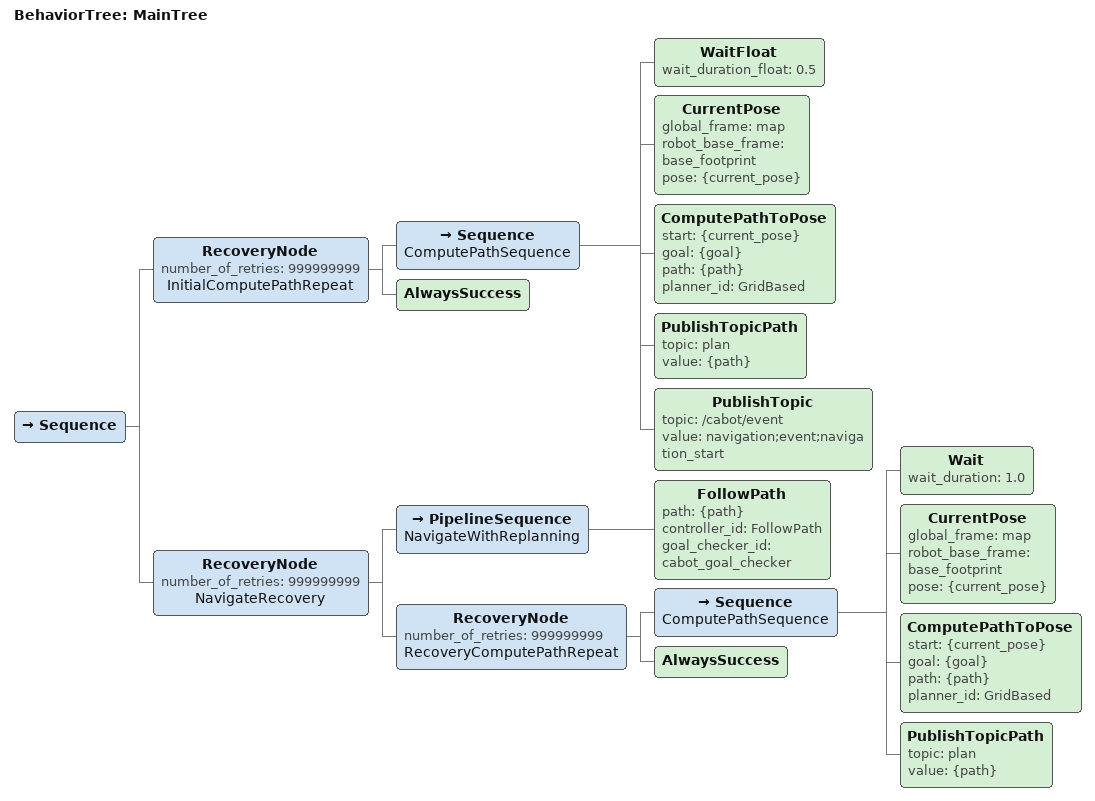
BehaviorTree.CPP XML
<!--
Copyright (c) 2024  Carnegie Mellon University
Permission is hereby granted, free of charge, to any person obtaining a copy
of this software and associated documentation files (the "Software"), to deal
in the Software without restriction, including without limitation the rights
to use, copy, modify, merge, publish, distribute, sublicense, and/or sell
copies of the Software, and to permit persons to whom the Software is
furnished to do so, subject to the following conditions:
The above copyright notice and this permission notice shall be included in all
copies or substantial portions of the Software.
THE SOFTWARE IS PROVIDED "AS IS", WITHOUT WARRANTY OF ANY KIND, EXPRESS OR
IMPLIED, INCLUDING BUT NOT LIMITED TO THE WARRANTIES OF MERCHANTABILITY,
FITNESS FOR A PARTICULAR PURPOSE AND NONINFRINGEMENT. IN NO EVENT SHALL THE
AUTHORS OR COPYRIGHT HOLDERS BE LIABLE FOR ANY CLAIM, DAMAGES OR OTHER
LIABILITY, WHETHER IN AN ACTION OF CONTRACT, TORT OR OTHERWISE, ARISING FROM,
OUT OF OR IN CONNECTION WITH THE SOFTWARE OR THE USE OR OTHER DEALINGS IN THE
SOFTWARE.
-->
<!--
  This Behavior Tree replans the global path periodically at 1 Hz and it also has
  recovery actions.
-->

<root main_tree_to_execute="MainTree">
  <BehaviorTree ID="MainTree">
    <Sequence>
      <!-- clear global costmap -->
      <RecoveryNode number_of_retries="999999999" name="InitialComputePathRepeat">
        <Sequence name="ComputePathSequence">
          <!-- clear costmap -->
          <WaitFloat wait_duration_float="0.5" />
          <CurrentPose global_frame="map" robot_base_frame="base_footprint" pose="{current_pose}" />
          <ComputePathToPose start="{current_pose}" goal="{goal}" path="{path}" planner_id="GridBased" />
          <PublishTopicPath topic="plan" value="{path}" />
          <!-- front vibration -->
          <PublishTopic topic="/cabot/event" value="navigation;event;navigation_start" />
        </Sequence>
        <AlwaysSuccess />
      </RecoveryNode>

      <!-- main loop -->
      <RecoveryNode number_of_retries="999999999" name="NavigateRecovery">
        <!-- navigation -->
        <PipelineSequence name="NavigateWithReplanning">
          <!-- Check people status frequently -->

          <!-- follow path -->
          <FollowPath path="{path}" controller_id="FollowPath" goal_checker_id="cabot_goal_checker" />
        </PipelineSequence>

        <!-- if follow path is aborted, compute path and try again -->
        <RecoveryNode number_of_retries="999999999" name="RecoveryComputePathRepeat">
          <Sequence name="ComputePathSequence">
            <!-- clear costmap -->

            <!-- wait long enough to include neighbor obstacles -->
            <Wait wait_duration="1.0" />
            <CurrentPose global_frame="map" robot_base_frame="base_footprint" pose="{current_pose}" />
            <ComputePathToPose start="{current_pose}" goal="{goal}" path="{path}" planner_id="GridBased" />
            <PublishTopicPath topic="plan" value="{path}" />
          </Sequence>
          <AlwaysSuccess />
        </RecoveryNode>
      </RecoveryNode>
    </Sequence>
  </BehaviorTree>
</root>
